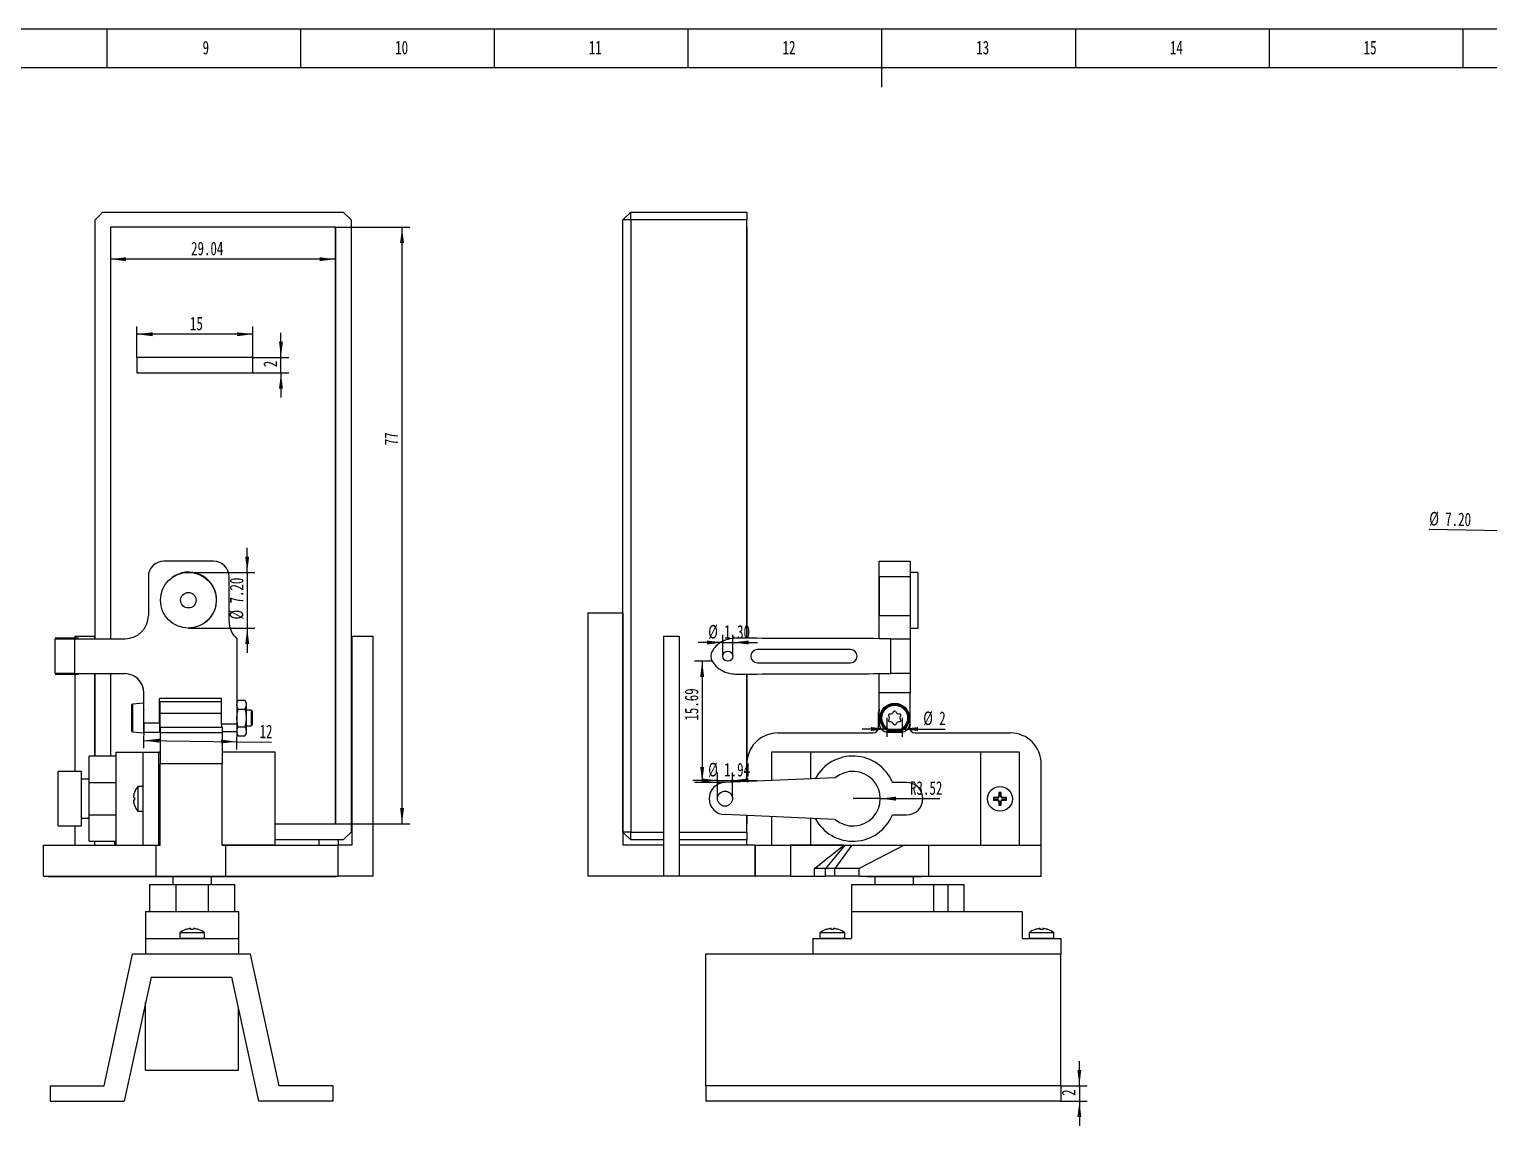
# Model space of a CAD drawing. Header units: millimetres. Extents: x 0 to 1189, y 0 to 841.
# Drawn here: x 381.9 to 758.7, y 557.9 to 841 of the extents above; entities that cross this region are included whole.
import ezdxf

# ---------------------------------------------------------------- set-up
doc = ezdxf.new("R2010")
doc.units = ezdxf.units.MM
doc.layers.add('10', color=7, linetype='Continuous')
doc.layers.add('5', color=7, linetype='Continuous')
doc.styles.add('SLDTEXTSTYLE0', font='TXT', dxfattribs={"width": 0.7})
doc.dimstyles.new('SLDDIMSTYLE0', dxfattribs={"dimtxt": 3.5, "dimasz": 4.08, "dimexe": 0, "dimexo": 0.0625, "dimgap": 0.875, "dimtad": 2, "dimlfac": 0.5, "dimrnd": 1e-09, "dimzin": 4, "dimdsep": 46, "dimtxsty": 'SLDTEXTSTYLE0', "dimsah": 1, "dimcen": 0.09, "dimadec": 0, "dimazin": 1, "dimtfac": 1, "dimtmove": 0, "dimatfit": 0, "dimfxl": 1, "dimfrac": 2, "dimtolj": 1, "dimtzin": 12, "dimarcsym": 0})
doc.dimstyles.new('SLDDIMSTYLE1', dxfattribs={"dimtxt": 3.5, "dimasz": 4.08, "dimexe": 0, "dimexo": 0.0625, "dimgap": 0.875, "dimtad": 2, "dimlfac": 0.5, "dimrnd": 1e-09, "dimzin": 12, "dimdsep": 46, "dimtxsty": 'SLDTEXTSTYLE0', "dimsah": 1, "dimcen": 0.09, "dimadec": 0, "dimazin": 3, "dimtfac": 1, "dimtmove": 0, "dimatfit": 0, "dimfxl": 1, "dimfrac": 2, "dimtolj": 1, "dimtzin": 12, "dimarcsym": 0})
doc.dimstyles.new('SLDDIMSTYLE10', dxfattribs={"dimtxt": 3.5, "dimasz": 4.08, "dimexe": 0, "dimexo": 0.0625, "dimgap": 0.875, "dimtad": 2, "dimlfac": 0.1, "dimrnd": 1e-09, "dimzin": 4, "dimdsep": 46, "dimtxsty": 'SLDTEXTSTYLE0', "dimblk1": 'NONE', "dimsah": 1, "dimcen": 0, "dimadec": 0, "dimazin": 1, "dimtfac": 1, "dimtmove": 0, "dimatfit": 3, "dimldrblk": 'NONE', "dimfxl": 1, "dimfrac": 2, "dimtolj": 1, "dimtzin": 12, "dimarcsym": 0})
doc.dimstyles.new('SLDDIMSTYLE2', dxfattribs={"dimtxt": 3.5, "dimasz": 4.08, "dimexe": 0, "dimexo": 0.0625, "dimgap": 0.875, "dimtad": 2, "dimlfac": 0.5, "dimrnd": 1e-09, "dimzin": 12, "dimdsep": 46, "dimtxsty": 'SLDTEXTSTYLE0', "dimsah": 1, "dimcen": 0.09, "dimadec": 0, "dimazin": 3, "dimtfac": 1, "dimtofl": 0, "dimtmove": 0, "dimatfit": 3, "dimfxl": 1, "dimfrac": 2, "dimtolj": 1, "dimtzin": 12, "dimarcsym": 0})
doc.dimstyles.new('SLDDIMSTYLE3', dxfattribs={"dimtxt": 3.5, "dimasz": 4.08, "dimexe": 0, "dimexo": 0.0625, "dimgap": 0.875, "dimtad": 2, "dimlfac": 0.5, "dimrnd": 1e-09, "dimzin": 12, "dimdsep": 46, "dimtxsty": 'SLDTEXTSTYLE0', "dimsah": 1, "dimcen": 0, "dimadec": 0, "dimazin": 3, "dimtfac": 1, "dimtofl": 0, "dimtmove": 0, "dimatfit": 3, "dimfxl": 1, "dimfrac": 2, "dimtolj": 1, "dimtzin": 12, "dimarcsym": 0})

# ---------------------------------------------------------------- blocks, each defined once
blk = doc.blocks.new('_D')
at = {"layer": '10'}
for p, q in [((560.98, 682.68), (554.63, 682.68)), ((560.98, 679.15), (560.98, 684.68)), ((560.98, 682.68), (563.58, 682.68)), ((563.58, 679.15), (563.58, 684.68)), ((563.58, 682.68), (569.93, 682.68))]:
    blk.add_line(p, q, dxfattribs=at)
for points in [[(560.98, 682.68), (556.9, 683.19), (556.9, 682.17)], [(563.58, 682.68), (567.66, 682.17), (567.66, 683.19)]]:
    blk.add_solid(points, dxfattribs=at)
at = {"layer": '10', "char_height": 3.5, "attachment_point": 1, "style": 'SLDTEXTSTYLE0'}
for s, insert in [('%%c', (557.24, 687.21)), ('1.30', (561.35, 687.19))]:
    blk.add_mtext(s, dxfattribs=dict(at, insert=insert))
blk = doc.blocks.new('_D_1')
at = {"layer": '10'}
for p, q in [((559.63, 642.37), (559.63, 649.08)), ((563.51, 642.37), (563.51, 649.08)), ((559.63, 647.08), (553.28, 647.08)), ((559.63, 647.08), (563.51, 647.08)), ((563.51, 647.08), (569.86, 647.08))]:
    blk.add_line(p, q, dxfattribs=at)
for points in [[(559.63, 647.08), (555.55, 647.59), (555.55, 646.57)], [(563.51, 647.08), (567.59, 646.57), (567.59, 647.59)]]:
    blk.add_solid(points, dxfattribs=at)
at = {"layer": '10', "char_height": 3.5, "attachment_point": 1, "style": 'SLDTEXTSTYLE0'}
for s, insert in [('%%c', (557.24, 651.61)), ('1.94', (561.36, 651.59))]:
    blk.add_mtext(s, dxfattribs=dict(at, insert=insert))
blk = doc.blocks.new('_D_2')
at = {"layer": '10'}
for p, q in [((558.23, 677.88), (553.67, 677.88)), ((555.67, 677.88), (555.67, 646.5)), ((561.57, 646.5), (553.67, 646.5))]:
    blk.add_line(p, q, dxfattribs=at)
for points in [[(555.67, 677.88), (555.16, 673.8), (556.18, 673.8)], [(555.67, 646.5), (556.18, 650.58), (555.16, 650.58)]]:
    blk.add_solid(points, dxfattribs=at)
at = {"layer": '10', "insert": (551.16, 662.51), "char_height": 3.5, "attachment_point": 1, "rotation": 90, "style": 'SLDTEXTSTYLE0'}
blk.add_mtext('15.69', dxfattribs=at)
blk = doc.blocks.new('_D_3')
at = {"layer": '10'}
for q in [(594.61, 642.37), (617.01, 642.37)]:
    blk.add_line((601.65, 642.37), q, dxfattribs=at)
blk.add_solid([(601.65, 642.37), (605.73, 641.86), (605.73, 642.88)], dxfattribs=at)
at = {"layer": '10', "insert": (609.34, 646.87), "char_height": 3.5, "attachment_point": 1, "style": 'SLDTEXTSTYLE0'}
blk.add_mtext('R3.52', dxfattribs=at)
blk = doc.blocks.new('_D_4')
at = {"layer": '10'}
for p, q in [((653.04, 568.27), (653.04, 574.62)), ((648.28, 568.27), (655.04, 568.27)), ((653.04, 568.27), (653.04, 564.27)), ((648.28, 564.27), (655.04, 564.27)), ((653.04, 564.27), (653.04, 557.92))]:
    blk.add_line(p, q, dxfattribs=at)
for points in [[(653.04, 568.27), (653.54, 572.35), (652.53, 572.35)], [(653.04, 564.27), (652.53, 560.19), (653.54, 560.19)]]:
    blk.add_solid(points, dxfattribs=at)
at = {"layer": '10', "insert": (648.52, 565.65), "char_height": 3.5, "attachment_point": 1, "rotation": 90, "style": 'SLDTEXTSTYLE0'}
blk.add_mtext('2', dxfattribs=at)
blk = doc.blocks.new('_D_5')
at = {"layer": '10'}
for p, q in [((603.33, 663.22), (603.33, 658.34)), ((607.33, 663.22), (607.33, 658.34)), ((603.33, 660.34), (596.98, 660.34)), ((603.33, 660.34), (607.33, 660.34)), ((607.33, 660.34), (618.39, 660.34))]:
    blk.add_line(p, q, dxfattribs=at)
for points in [[(603.33, 660.34), (599.25, 660.85), (599.25, 659.84)], [(607.33, 660.34), (611.41, 659.84), (611.41, 660.85)]]:
    blk.add_solid(points, dxfattribs=at)
at = {"layer": '10', "char_height": 3.5, "attachment_point": 1, "style": 'SLDTEXTSTYLE0'}
for s, insert in [('%%c', (612.74, 664.87)), ('2', (616.86, 664.86))]:
    blk.add_mtext(s, dxfattribs=dict(at, insert=insert))
blk = doc.blocks.new('_D_14')
at = {"layer": '10'}
for p, q in [((438.23, 700.79), (438.23, 707.14)), ((423.04, 700.79), (440.23, 700.79)), ((438.23, 700.79), (438.23, 686.39)), ((423.04, 686.39), (440.23, 686.39)), ((438.23, 686.39), (438.23, 680.04))]:
    blk.add_line(p, q, dxfattribs=at)
for points in [[(438.23, 700.79), (438.74, 704.87), (437.72, 704.87)], [(438.23, 686.39), (437.72, 682.31), (438.74, 682.31)]]:
    blk.add_solid(points, dxfattribs=at)
at = {"layer": '10', "char_height": 3.5, "attachment_point": 1, "rotation": 90, "style": 'SLDTEXTSTYLE0'}
for s, insert in [('7.20', (433.72, 692.75)), ('%%c', (433.7, 688.63))]:
    blk.add_mtext(s, dxfattribs=dict(at, insert=insert))
blk = doc.blocks.new('_D_15')
at = {"layer": '10'}
for p, q in [((411.56, 661.92), (411.48, 655.38)), ((435.56, 661.59), (435.48, 655.06)), ((411.5, 657.38), (435.5, 657.06)), ((435.5, 657.06), (444.47, 656.94))]:
    blk.add_line(p, q, dxfattribs=at)
for points in [[(411.5, 657.38), (415.58, 656.82), (415.59, 657.84)], [(435.5, 657.06), (431.43, 657.62), (431.42, 656.61)]]:
    blk.add_solid(points, dxfattribs=at)
at = {"layer": '10', "insert": (441.45, 661.49), "char_height": 3.5, "attachment_point": 1, "rotation": 359.2314, "style": 'SLDTEXTSTYLE0'}
blk.add_mtext('12', dxfattribs=at)
blk = doc.blocks.new('_D_16')
at = {"layer": '10'}
for p, q in [((409.7, 756.26), (409.7, 764.26)), ((439.7, 762.26), (409.7, 762.26)), ((439.7, 756.26), (439.7, 764.26))]:
    blk.add_line(p, q, dxfattribs=at)
for points in [[(409.7, 762.26), (413.78, 761.75), (413.78, 762.76)], [(439.7, 762.26), (435.62, 762.76), (435.62, 761.75)]]:
    blk.add_solid(points, dxfattribs=at)
at = {"layer": '10', "insert": (423.45, 766.77), "char_height": 3.5, "attachment_point": 1, "style": 'SLDTEXTSTYLE0'}
blk.add_mtext('15', dxfattribs=at)
blk = doc.blocks.new('_D_17')
at = {"layer": '10'}
for p, q in [((446.94, 756.26), (446.94, 762.61)), ((439.7, 756.26), (448.94, 756.26)), ((446.94, 752.26), (446.94, 756.26)), ((439.7, 752.26), (448.94, 752.26)), ((446.94, 752.26), (446.94, 745.91))]:
    blk.add_line(p, q, dxfattribs=at)
for points in [[(446.94, 756.26), (447.45, 760.34), (446.43, 760.34)], [(446.94, 752.26), (446.43, 748.18), (447.45, 748.18)]]:
    blk.add_solid(points, dxfattribs=at)
at = {"layer": '10', "insert": (442.43, 753.74), "char_height": 3.5, "attachment_point": 1, "rotation": 90, "style": 'SLDTEXTSTYLE0'}
blk.add_mtext('2', dxfattribs=at)
blk = doc.blocks.new('_D_18')
at = {"layer": '10'}
blk.add_line((460.98, 781.63), (402.9, 781.63), dxfattribs=at)
for points in [[(402.9, 781.63), (406.98, 781.12), (406.98, 782.13)], [(460.98, 781.63), (456.9, 782.13), (456.9, 781.12)]]:
    blk.add_solid(points, dxfattribs=at)
at = {"layer": '10', "insert": (423.74, 786.14), "char_height": 3.5, "attachment_point": 1, "style": 'SLDTEXTSTYLE0'}
blk.add_mtext('29.04', dxfattribs=at)
blk = doc.blocks.new('_D_19')
at = {"layer": '10'}
for p, q in [((460.98, 789.86), (480.19, 789.86)), ((478.19, 635.86), (478.19, 789.86)), ((460.98, 635.86), (480.19, 635.86))]:
    blk.add_line(p, q, dxfattribs=at)
for points in [[(478.19, 789.86), (477.69, 785.78), (478.7, 785.78)], [(478.19, 635.86), (478.7, 639.94), (477.69, 639.94)]]:
    blk.add_solid(points, dxfattribs=at)
at = {"layer": '10', "insert": (473.68, 733.6), "char_height": 3.5, "attachment_point": 1, "rotation": 90, "style": 'SLDTEXTSTYLE0'}
blk.add_mtext('77', dxfattribs=at)
blk = doc.blocks.new('_D_43')
at = {"layer": '10'}
for q in [(743.32, 711.89), (861.09, 709.48)]:
    blk.add_line((789.11, 710.95), q, dxfattribs=at)
blk.add_solid([(789.11, 710.95), (785.04, 711.54), (785.02, 710.53)], dxfattribs=at)
at = {"layer": '10', "char_height": 3.5, "attachment_point": 1, "rotation": 358.8319, "style": 'SLDTEXTSTYLE0'}
for s, insert in [('%%c', (743.41, 716.41)), ('7.20', (747.52, 716.31))]:
    blk.add_mtext(s, dxfattribs=dict(at, insert=insert))
blk = doc.blocks.new('_None')

msp = doc.modelspace()

# ---------------------------------------------------------------- linework, layer by layer
at = {"color": 7, "linetype": 'Continuous', "lineweight": 25}
for p, q in [((400.95, 793.745), (398.95, 791.745)), ((398.95, 683.664), (398.95, 791.745)), ((400.95, 793.745), (463.03, 793.745)), ((465.03, 791.745), (463.03, 793.745)), ((465.03, 791.745), (465.03, 633.745)), ((537.226, 793.745), (535.226, 791.745)), ((535.226, 633.745), (535.226, 791.745)), ((537.226, 791.745), (535.226, 791.745)), ((537.226, 791.745), (537.226, 793.745)), ((537.226, 793.745), (567.226, 793.745)), ((537.226, 791.745), (537.226, 633.745)), ((567.226, 791.745), (537.226, 791.745)), ((567.226, 793.745), (567.226, 791.745)), ((567.226, 683.809), (567.226, 791.745)), ((460.977, 789.863), (402.897, 789.863)), ((402.897, 789.863), (402.897, 683.659)), ((460.977, 635.863), (460.977, 789.863)), ((460.977, 789.745), (461.03, 789.745)), ((461.03, 789.745), (461.03, 635.745)), ((567.226, 789.863), (567.24, 789.863)), ((567.24, 789.863), (567.24, 683.809)), ((460.977, 786.172), (461.03, 786.172)), ((439.704, 756.263), (409.704, 756.263)), ((409.704, 756.263), (409.704, 752.263)), ((439.704, 752.263), (439.704, 756.263)), ((409.704, 752.263), (439.704, 752.263)), ((429.565, 703.659), (416.708, 703.659)), ((601.329, 685.386), (601.329, 701.786)), ((601.329, 701.786), (601.332, 701.786)), ((601.332, 703.659), (609.332, 703.659)), ((601.332, 699.659), (601.332, 703.659)), ((609.332, 703.659), (609.332, 699.659)), ((412.708, 699.659), (412.708, 689.659)), ((433.565, 688.131), (433.565, 699.659)), ((609.332, 699.659), (601.332, 699.659)), ((601.332, 699.659), (601.332, 689.659)), ((611.329, 700.786), (609.332, 700.786)), ((609.332, 699.659), (609.332, 689.659)), ((611.329, 700.786), (611.329, 686.386)), ((526.175, 690.338), (526.175, 622.338)), ((526.175, 690.338), (535.196, 690.338)), ((535.196, 690.338), (535.196, 630.338)), ((601.332, 689.659), (609.332, 689.659)), ((601.332, 683.659), (601.332, 689.659)), ((609.332, 689.659), (609.332, 683.659)), ((609.332, 686.386), (611.329, 686.386)), ((394.67, 683.828), (388.67, 683.828)), ((394.67, 683.733), (388.67, 683.733)), ((388.67, 674.648), (388.67, 683.659)), ((388.67, 683.659), (393.67, 683.659)), ((393.67, 683.659), (393.67, 674.648)), ((393.67, 683.659), (406.708, 683.659)), ((393.723, 684.338), (393.723, 683.828)), ((393.723, 684.338), (398.838, 684.338)), ((394.67, 683.724), (394.67, 683.72)), ((398.838, 684.338), (398.838, 683.664)), ((435.565, 683.659), (435.565, 661.593)), ((465.223, 684.338), (465.223, 630.338)), ((465.223, 684.338), (470.685, 684.338)), ((470.685, 684.338), (470.685, 622.338)), ((545.715, 684.338), (545.715, 622.338)), ((545.715, 684.338), (549.715, 684.338)), ((549.715, 684.338), (549.715, 622.338)), ((601.329, 685.386), (601.332, 685.386)), ((604.332, 683.659), (601.332, 683.659)), ((604.332, 674.648), (604.332, 683.659)), ((604.332, 683.659), (609.332, 683.659)), ((609.332, 683.659), (609.332, 674.648)), ((593.968, 680.854), (569.913, 680.854)), ((393.67, 674.648), (388.67, 674.648)), ((388.67, 674.478), (394.67, 674.478)), ((393.67, 674.648), (406.565, 674.648)), ((393.723, 674.478), (393.723, 649.411)), ((398.838, 674.642), (398.838, 653.371)), ((398.95, 653.371), (398.95, 674.643)), ((402.897, 674.648), (402.897, 653.371)), ((567.226, 646.743), (567.226, 674.498)), ((567.24, 674.498), (567.24, 646.743)), ((569.913, 677.453), (593.968, 677.453)), ((601.332, 674.648), (604.332, 674.648)), ((601.332, 669.648), (601.332, 674.648)), ((609.332, 674.648), (604.332, 674.648)), ((609.332, 674.648), (609.332, 669.648)), ((411.49, 666.995), (408.587, 666.741)), ((411.49, 666.995), (411.49, 659.395)), ((411.565, 661.915), (411.565, 669.648)), ((431.565, 668.258), (415.565, 668.258)), ((415.565, 661.915), (415.565, 668.258)), ((431.565, 667.338), (415.78, 667.338)), ((415.78, 664.338), (415.78, 667.338)), ((431.565, 661.593), (431.565, 668.258)), ((435.915, 667.82), (435.565, 667.213)), ((435.915, 667.82), (437.601, 667.82)), ((437.958, 667.201), (437.601, 667.82)), ((437.958, 667.201), (437.958, 666.665)), ((609.332, 669.648), (601.332, 669.648)), ((601.332, 661.915), (601.332, 669.648)), ((609.332, 661.915), (609.332, 669.648)), ((408.39, 666.526), (408.39, 659.865)), ((408.587, 666.741), (408.587, 659.649)), ((415.78, 665.195), (415.565, 665.195)), ((415.78, 660.738), (415.78, 664.338)), ((431.565, 664.338), (415.78, 664.338)), ((435.915, 665.511), (437.601, 665.511)), ((437.958, 666.665), (437.958, 663.201)), ((439.273, 665.195), (437.958, 665.195)), ((437.958, 663.201), (437.958, 659.737)), ((439.49, 664.979), (439.273, 665.195)), ((439.273, 665.195), (439.273, 661.195)), ((439.49, 664.979), (439.49, 661.412)), ((601.196, 660.738), (601.196, 664.338)), ((601.326, 665.511), (601.326, 664.978)), ((408.587, 659.649), (411.49, 659.395)), ((411.565, 661.915), (415.565, 661.915)), ((411.565, 661.915), (411.565, 659.515)), ((411.565, 659.515), (415.565, 659.515)), ((415.565, 661.915), (415.565, 659.515)), ((415.565, 661.195), (415.78, 661.195)), ((431.78, 660.738), (415.78, 660.738)), ((415.78, 660.738), (415.78, 659.338)), ((435.565, 661.593), (431.565, 661.593)), ((431.565, 661.593), (431.565, 660.869)), ((431.78, 660.738), (431.78, 660.869)), ((431.78, 660.738), (431.78, 659.338)), ((435.565, 659.593), (431.78, 659.593)), ((435.558, 659.593), (435.558, 659.201)), ((435.565, 661.593), (435.565, 659.593)), ((435.915, 660.892), (437.601, 660.892)), ((437.958, 661.195), (439.273, 661.195)), ((437.958, 659.737), (437.958, 659.201)), ((439.273, 661.195), (439.49, 661.412)), ((603.732, 659.515), (604.427, 659.515)), ((606.322, 659.515), (606.932, 659.515)), ((609.162, 660.798), (609.326, 660.892)), ((609.196, 660.738), (609.196, 661.119)), ((609.326, 660.892), (609.326, 661.564)), ((431.78, 659.338), (415.78, 659.338)), ((415.78, 659.338), (415.78, 651.338)), ((431.78, 659.338), (431.78, 651.338)), ((435.558, 659.201), (435.915, 658.582)), ((435.915, 658.582), (437.601, 658.582)), ((437.601, 658.582), (437.958, 659.201)), ((575.196, 659.338), (599.796, 659.338)), ((610.596, 659.338), (635.196, 659.338)), ((404.411, 653.371), (397.411, 653.371)), ((397.411, 646.548), (397.411, 653.371)), ((404.411, 630.371), (404.411, 654.371)), ((404.411, 654.371), (411.411, 654.371)), ((411.411, 630.371), (411.411, 654.371)), ((411.411, 654.371), (415.411, 654.371)), ((415.411, 630.371), (415.411, 654.371)), ((415.78, 654.371), (415.411, 654.371)), ((445.411, 654.371), (431.78, 654.371)), ((445.411, 630.371), (445.411, 654.371)), ((573.608, 654.371), (573.608, 647.014)), ((583.608, 654.371), (573.608, 654.371)), ((627.608, 654.371), (583.608, 654.371)), ((583.608, 654.371), (583.608, 647.44)), ((627.608, 630.371), (627.608, 654.371)), ((637.608, 654.371), (627.608, 654.371)), ((637.608, 630.371), (637.608, 654.371)), ((395.411, 649.411), (389.411, 649.411)), ((389.411, 635.331), (389.411, 649.411)), ((395.411, 635.331), (395.411, 649.411)), ((415.78, 630.338), (415.78, 651.338)), ((431.78, 651.338), (415.78, 651.338)), ((431.78, 630.338), (431.78, 651.338)), ((643.196, 630.338), (643.196, 651.338)), ((397.411, 647.371), (395.411, 647.371)), ((397.411, 638.194), (397.411, 646.548)), ((397.411, 646.548), (404.411, 646.548)), ((411.411, 645.52), (409.983, 645.52)), ((409.983, 645.52), (409.983, 639.12)), ((590.023, 647.713), (561.568, 646.502)), ((608.455, 646.548), (604.784, 646.548)), ((408.882, 642.653), (409.121, 642.629)), ((409.121, 642.012), (408.882, 641.988)), ((409.112, 643.99), (409.121, 643.989)), ((409.121, 640.652), (409.112, 640.651)), ((415.78, 643.92), (415.411, 643.92)), ((415.411, 640.72), (415.78, 640.72)), ((630.867, 642.629), (630.996, 642.5)), ((630.867, 642.012), (630.996, 642.141)), ((631.855, 642.5), (630.996, 642.5)), ((630.996, 642.5), (630.996, 642.141)), ((630.996, 642.141), (631.855, 642.141)), ((631.855, 642.653), (631.855, 642.5)), ((631.855, 641.988), (631.855, 642.141)), ((632.203, 643), (632.356, 643)), ((632.203, 641.64), (632.356, 641.64)), ((632.227, 643.989), (632.356, 643.86)), ((632.227, 640.652), (632.356, 640.781)), ((632.356, 643.86), (632.356, 643)), ((632.715, 643.86), (632.356, 643.86)), ((632.356, 641.64), (632.356, 640.781)), ((632.356, 640.781), (632.715, 640.781)), ((632.844, 643.989), (632.715, 643.86)), ((632.715, 643), (632.715, 643.86)), ((632.868, 643), (632.715, 643)), ((632.868, 641.64), (632.715, 641.64)), ((632.715, 640.781), (632.715, 641.64)), ((632.844, 640.652), (632.715, 640.781)), ((633.215, 642.653), (633.215, 642.5)), ((634.075, 642.5), (633.215, 642.5)), ((633.215, 641.988), (633.215, 642.141)), ((633.215, 642.141), (634.075, 642.141)), ((634.204, 642.629), (634.075, 642.5)), ((634.075, 642.141), (634.075, 642.5)), ((634.204, 642.012), (634.075, 642.141)), ((395.411, 637.371), (397.411, 637.371)), ((397.411, 638.194), (404.411, 638.194)), ((397.411, 631.371), (397.411, 638.194)), ((409.983, 639.12), (411.411, 639.12)), ((461.03, 639.958), (460.977, 639.958)), ((590.023, 637.028), (561.568, 638.239)), ((567.226, 633.745), (567.226, 637.999)), ((567.24, 637.998), (567.24, 635.863)), ((573.608, 637.727), (573.608, 630.371)), ((583.608, 637.301), (583.608, 630.371)), ((604.784, 638.194), (608.455, 638.194)), ((389.411, 635.331), (395.411, 635.331)), ((393.723, 635.331), (393.723, 630.338)), ((445.411, 635.863), (460.977, 635.863)), ((461.03, 635.745), (445.411, 635.745)), ((457.133, 635.863), (457.133, 635.745)), ((463.03, 631.745), (465.03, 633.745)), ((537.226, 631.745), (535.226, 633.745)), ((537.226, 633.745), (535.226, 633.745)), ((537.226, 631.745), (537.226, 633.745)), ((537.226, 633.745), (545.715, 633.745)), ((549.715, 633.745), (567.226, 633.745)), ((567.226, 635.863), (567.24, 635.863)), ((567.226, 633.745), (567.226, 631.745)), ((385.685, 622.338), (385.685, 630.338)), ((385.685, 630.338), (414.685, 630.338)), ((397.411, 631.371), (404.411, 631.371)), ((398.838, 631.371), (398.838, 630.338)), ((403.952, 631.371), (403.952, 630.338)), ((404.411, 630.371), (411.411, 630.371)), ((408.952, 630.371), (408.952, 630.338)), ((411.411, 630.371), (415.411, 630.371)), ((414.685, 622.338), (414.685, 630.338)), ((414.685, 630.338), (415.78, 630.338)), ((415.78, 630.371), (415.411, 630.371)), ((445.411, 630.371), (431.78, 630.371)), ((431.78, 630.338), (432.685, 630.338)), ((432.685, 622.338), (432.685, 630.338)), ((432.685, 630.338), (461.685, 630.338)), ((463.03, 631.745), (445.411, 631.745)), ((456.685, 631.745), (456.685, 630.338)), ((461.685, 631.745), (461.685, 630.338)), ((461.685, 622.338), (461.685, 630.338)), ((465.223, 630.338), (461.685, 630.338)), ((545.715, 630.338), (535.196, 630.338)), ((545.715, 631.745), (537.226, 631.745)), ((567.226, 631.745), (549.715, 631.745)), ((569.255, 630.338), (549.715, 630.338)), ((567.196, 630.338), (567.196, 631.745)), ((569.255, 630.338), (569.255, 622.338)), ((569.255, 630.338), (569.423, 630.338)), ((569.423, 622.338), (569.423, 630.338)), ((569.423, 630.338), (578.475, 630.338)), ((573.608, 630.371), (583.608, 630.371)), ((578.475, 630.338), (578.475, 622.338)), ((592.229, 630.338), (578.475, 630.338)), ((582.196, 630.338), (582.196, 630.371)), ((583.608, 630.371), (627.608, 630.371)), ((584.706, 624.338), (592.229, 630.338)), ((592.455, 630.338), (587.465, 624.338)), ((594.273, 630.338), (589.92, 624.338)), ((592.229, 630.338), (592.455, 630.338)), ((592.455, 630.338), (594.273, 630.338)), ((594.273, 630.338), (607.781, 630.338)), ((607.781, 630.338), (596.196, 624.338)), ((607.781, 630.338), (614.196, 630.338)), ((614.196, 622.338), (614.196, 630.338)), ((614.196, 630.338), (643.196, 630.338)), ((627.608, 630.371), (637.608, 630.371)), ((628.196, 630.338), (628.196, 630.371)), ((643.196, 622.338), (643.196, 630.338)), ((385.685, 622.338), (414.685, 622.338)), ((386.844, 622.338), (386.844, 622.239)), ((386.844, 622.239), (390.975, 622.239)), ((390.975, 622.239), (390.975, 622.338)), ((390.975, 622.239), (419.43, 622.239)), ((414.685, 622.338), (432.685, 622.338)), ((419.015, 622.239), (419.015, 620.239)), ((419.43, 622.239), (419.43, 622.338)), ((419.43, 622.239), (428.6, 622.239)), ((428.6, 622.239), (428.6, 622.338)), ((428.6, 622.239), (457.055, 622.239)), ((429.015, 620.239), (429.015, 622.239)), ((432.685, 622.338), (461.685, 622.338)), ((457.055, 622.239), (457.055, 622.338)), ((457.055, 622.239), (461.186, 622.239)), ((461.186, 622.239), (461.186, 622.338)), ((470.685, 622.338), (461.685, 622.338)), ((545.715, 622.338), (526.175, 622.338)), ((549.715, 622.338), (545.715, 622.338)), ((569.255, 622.338), (549.715, 622.338)), ((569.255, 622.338), (569.423, 622.338)), ((578.475, 622.338), (569.423, 622.338)), ((578.475, 622.338), (584.706, 622.338)), ((587.465, 624.338), (584.706, 624.338)), ((584.706, 622.338), (584.706, 624.338)), ((584.706, 622.338), (587.465, 622.338)), ((589.92, 624.338), (587.465, 624.338)), ((587.465, 622.338), (587.465, 624.338)), ((589.92, 622.338), (587.465, 622.338)), ((596.196, 624.338), (589.92, 624.338)), ((589.92, 622.338), (589.92, 624.338)), ((596.196, 622.338), (589.92, 622.338)), ((596.196, 622.338), (596.196, 624.338)), ((596.196, 622.338), (614.196, 622.338)), ((598.207, 622.338), (598.207, 622.239)), ((598.207, 622.239), (599.905, 622.239)), ((599.905, 622.239), (599.905, 622.338)), ((599.905, 622.239), (601.116, 622.239)), ((600.247, 622.239), (600.247, 620.239)), ((601.116, 622.239), (601.116, 622.338)), ((601.116, 622.239), (609.378, 622.239)), ((609.378, 622.239), (609.378, 622.338)), ((609.378, 622.239), (610.589, 622.239)), ((610.247, 620.239), (610.247, 622.239)), ((610.589, 622.239), (610.589, 622.338)), ((610.589, 622.239), (612.287, 622.239)), ((612.287, 622.239), (612.287, 622.338)), ((614.196, 622.338), (643.196, 622.338)), ((413.015, 620.239), (413.015, 613.239)), ((413.015, 620.239), (419.838, 620.239)), ((419.838, 620.239), (419.838, 613.239)), ((419.838, 620.239), (428.192, 620.239)), ((428.192, 620.239), (428.192, 613.239)), ((428.192, 620.239), (435.015, 620.239)), ((435.015, 613.239), (435.015, 620.239)), ((594.247, 620.239), (594.247, 613.239)), ((594.247, 620.239), (615.423, 620.239)), ((615.423, 620.239), (615.423, 613.239)), ((615.423, 620.239), (619.094, 620.239)), ((619.094, 620.239), (619.094, 613.239)), ((619.094, 620.239), (623.271, 620.239)), ((623.271, 613.239), (623.271, 620.239)), ((412.015, 613.239), (436.015, 613.239)), ((412.015, 613.239), (412.015, 606.239)), ((436.015, 613.239), (436.015, 606.239)), ((594.247, 613.239), (594.247, 606.239)), ((594.247, 613.239), (638.247, 613.239)), ((638.247, 613.239), (638.247, 606.239)), ((420.808, 607.703), (420.808, 606.261)), ((424.008, 607.703), (420.808, 607.703)), ((422.339, 608.565), (422.338, 608.574)), ((423.699, 608.565), (423.675, 608.804)), ((427.208, 607.703), (424.008, 607.703)), ((424.34, 608.804), (424.316, 608.565)), ((425.677, 608.574), (425.676, 608.565)), ((427.208, 606.261), (427.208, 607.703)), ((586.079, 607.711), (586.079, 606.269)), ((592.479, 607.711), (586.079, 607.711)), ((587.61, 608.573), (587.609, 608.583)), ((588.97, 608.573), (588.946, 608.812)), ((589.611, 608.812), (589.587, 608.573)), ((590.948, 608.583), (590.947, 608.573)), ((592.479, 606.269), (592.479, 607.711)), ((640.07, 607.703), (640.07, 606.261)), ((646.47, 607.703), (640.07, 607.703)), ((641.602, 608.565), (641.601, 608.574)), ((642.962, 608.565), (642.938, 608.804)), ((643.602, 608.804), (643.579, 608.565)), ((644.939, 608.574), (644.939, 608.565)), ((646.47, 606.261), (646.47, 607.703)), ((412.015, 606.239), (412.015, 602.266)), ((412.015, 606.239), (436.015, 606.239)), ((424.008, 606.261), (420.808, 606.261)), ((427.208, 606.261), (424.008, 606.261)), ((436.015, 606.239), (436.015, 602.266)), ((584.247, 606.239), (584.247, 602.266)), ((584.247, 606.239), (594.247, 606.239)), ((592.479, 606.269), (586.079, 606.269)), ((638.247, 606.239), (648.247, 606.239)), ((646.47, 606.261), (640.07, 606.261)), ((648.247, 606.239), (648.247, 602.266)), ((401.27, 568.266), (408.626, 602.266)), ((439.08, 602.266), (408.626, 602.266)), ((446.436, 568.266), (439.08, 602.266)), ((648.276, 602.266), (556.625, 602.266)), ((556.625, 568.266), (556.625, 602.266)), ((648.276, 568.266), (648.276, 602.266)), ((413.42, 596.266), (406.497, 564.266)), ((413.42, 596.266), (434.285, 596.266)), ((441.208, 564.266), (434.285, 596.266)), ((412.015, 572.239), (412.015, 589.773)), ((436.015, 572.239), (436.015, 588.27)), ((412.015, 572.239), (436.015, 572.239)), ((387.386, 568.266), (387.386, 564.266)), ((387.386, 568.266), (401.27, 568.266)), ((460.32, 568.266), (446.436, 568.266)), ((460.32, 568.266), (460.32, 564.266)), ((556.625, 568.266), (556.625, 564.266)), ((648.276, 568.266), (556.625, 568.266)), ((648.276, 568.266), (648.276, 564.266)), ((387.386, 564.266), (406.497, 564.266)), ((460.32, 564.266), (441.208, 564.266)), ((648.276, 564.266), (556.625, 564.266))]:
    msp.add_line(p, q, dxfattribs=at)
at = {"color": 7, "linetype": 'Continuous', "lineweight": 25, "flags": 128}
for points in [[(601.196, 664.338), (601.253, 664.923), (601.332, 665.231)], [(609.332, 661.593), (609.293, 661.203), (609.196, 660.869)]]:
    msp.add_lwpolyline(points, dxfattribs=at)
at = {"color": 7, "linetype": 'Continuous', "lineweight": 25}
for centre, radius in [((423.036, 693.586), 7.2), ((423.036, 693.586), 2), ((562.276, 679.153), 1.3), ((605.375, 663.195), 3.8), ((605.375, 663.195), 3.546), ((605.375, 663.195), 3.33), ((561.568, 642.371), 1.94), ((632.535, 642.32), 3.2)]:
    msp.add_circle(centre, radius, dxfattribs=at)
for centre, radius, start, end in [((416.708, 699.659), 4, 90, 180), ((423.136, 693.659), 7.2, 305.77641, 126.76157), ((429.565, 699.659), 4, 0, 90), ((406.708, 689.659), 6, 270, 0), ((439.565, 688.131), 6, 180, 228.18969), ((560.267, 679.153), 2.4, 148.04521, 211.95479), ((569.913, 679.153), 1.7, 90, 270), ((593.968, 679.153), 1.7, 270, 90), ((406.565, 669.648), 5, 0, 90), ((408.606, 666.526), 0.216, 95, 180), ((411.706, 665.412), 0.217, 180, 229.12052), ((605.375, 663.195), 1.75, 144, 156), ((602.925, 663.195), 1.11, 320.10017, 39.89983), ((604.15, 665.317), 1.11, 260.10017, 339.89983), ((605.375, 663.195), 1.75, 84, 96), ((606.6, 665.317), 1.11, 200.10017, 279.89983), ((607.825, 663.195), 1.11, 140.10017, 219.89983), ((605.375, 663.195), 1.75, 24, 36), ((408.606, 659.865), 0.217, 180, 265), ((411.706, 660.979), 0.216, 130.87948, 180), ((599.796, 660.738), 1.4, 270, 0), ((603.732, 661.915), 2.4, 180, 270), ((605.375, 663.195), 1.75, 204, 216), ((604.15, 661.074), 1.11, 20.10017, 99.89983), ((605.375, 663.195), 1.75, 264, 276), ((606.6, 661.074), 1.11, 80.10017, 159.89983), ((605.375, 663.195), 1.75, 324, 336), ((606.932, 661.915), 2.4, 270, 0), ((610.596, 660.738), 1.4, 180, 270), ((575.196, 651.338), 8, 90, 173.98283), ((635.196, 651.338), 8, 0, 90), ((594.608, 642.371), 11, 22.31696, 152.24294), ((594.608, 642.371), 7.04, 229.35999, 130.64001), ((413.825, 642.32), 5, 140.20818, 160.49784), ((561.568, 642.371), 4.131, 90, 270), ((608.455, 642.371), 4.177, 270, 90), ((413.854, 642.321), 5.018, 160.59055, 172.21921), ((413.854, 642.32), 5.018, 187.78079, 199.40945), ((413.992, 642.32), 4.881, 176.37905, 183.62095), ((413.825, 642.32), 5, 199.50216, 219.79182), ((679.453, 642.32), 48.587, 179.63651, 180.36349), ((632.473, 596.832), 45.825, 90.77198, 92.00798), ((632.473, 687.809), 45.825, 267.99202, 269.22802), ((631.855, 643), 0.501, 270, 0), ((631.855, 641.64), 0.501, 0, 90), ((678.024, 642.383), 45.825, 177.99202, 179.22802), ((678.024, 642.258), 45.825, 180.77198, 182.00798), ((632.535, 595.403), 48.587, 89.63651, 90.36349), ((632.535, 689.238), 48.587, 269.63651, 270.36349), ((633.215, 643), 0.501, 180, 270), ((633.215, 641.64), 0.501, 90, 180), ((587.047, 642.383), 45.825, 0.77198, 2.00798), ((587.047, 642.258), 45.825, 357.99202, 359.22802), ((632.598, 596.832), 45.825, 87.99202, 89.22802), ((632.598, 687.809), 45.825, 270.77198, 272.00798), ((585.618, 642.32), 48.587, 359.63651, 0.36349), ((594.608, 642.371), 11, 207.75706, 337.68304), ((424.008, 603.861), 5, 109.50216, 129.79182), ((424.007, 603.832), 5.018, 97.78079, 109.40945), ((424.008, 603.694), 4.881, 86.37905, 93.62095), ((424.008, 603.832), 5.018, 70.59055, 82.21921), ((424.008, 603.861), 5, 50.20818, 70.49784), ((589.279, 603.869), 5, 109.50216, 129.79182), ((589.278, 603.84), 5.018, 97.78079, 109.40945), ((589.279, 603.702), 4.881, 86.37905, 93.62095), ((589.279, 603.84), 5.018, 70.59055, 82.21921), ((589.279, 603.869), 5, 50.20818, 70.49784), ((643.27, 603.861), 5, 109.50216, 129.79182), ((643.27, 603.832), 5.018, 97.78079, 109.40945), ((643.27, 603.694), 4.881, 86.37905, 93.62095), ((643.271, 603.832), 5.018, 70.59055, 82.21921), ((643.27, 603.861), 5, 50.20818, 70.49784), ((422.234, 606.088), 0.173, 60.85367, 90), ((425.781, 606.088), 0.173, 90, 119.14633), ((587.505, 606.096), 0.173, 55.69819, 90), ((591.052, 606.096), 0.173, 90, 124.30181), ((641.497, 606.088), 0.173, 60.85367, 90), ((645.043, 606.088), 0.173, 90, 119.14633)]:
    msp.add_arc(centre, radius, start, end, dxfattribs=at)
for points, knots in [([(601.332, 683.659), (597.672, 683.693), (590.352, 683.763), (579.372, 683.688), (571.442, 683.73), (566.563, 683.823), (564.736, 683.842), (563.068, 683.682), (561.592, 683.288), (560.326, 682.668), (559.144, 681.723), (558.546, 680.873), (558.231, 680.424)], [0, 0, 0, 0, 0.248063, 0.4961504, 0.7441785, 0.7855427, 0.8268791, 0.8680165, 0.898712, 0.9298919, 0.9629575, 1, 1, 1, 1]), ([(394.67, 674.492), (394.67, 674.489), (394.67, 674.48), (394.67, 674.585), (394.67, 674.584), (394.67, 674.583)], [0, 0, 0, 0, 0.0721048, 0.2272505, 1, 1, 1, 1]), ([(558.231, 677.883), (558.546, 677.434), (559.144, 676.584), (560.326, 675.639), (561.592, 675.018), (563.068, 674.625), (564.736, 674.465), (566.563, 674.484), (571.442, 674.576), (579.372, 674.619), (590.352, 674.544), (597.672, 674.613), (601.332, 674.648)], [0, 0, 0, 0, 0.0370425, 0.0701081, 0.101288, 0.1319835, 0.1731209, 0.2144573, 0.2558215, 0.5038496, 0.751937, 1, 1, 1, 1]), ([(435.558, 666.665), (435.579, 666.875), (435.618, 667.266), (435.821, 667.644), (435.915, 667.82)], [0, 0, 0, 0, 0.5352608, 1, 1, 1, 1]), ([(437.601, 667.82), (437.716, 667.599), (437.914, 667.22), (437.945, 666.829), (437.958, 666.665)], [0, 0, 0, 0, 0.5819428, 1, 1, 1, 1]), ([(435.915, 665.511), (435.8, 665.731), (435.602, 666.111), (435.571, 666.502), (435.558, 666.665)], [0, 0, 0, 0, 0.5819428, 1, 1, 1, 1]), ([(435.558, 663.201), (435.579, 663.62), (435.618, 664.403), (435.821, 665.159), (435.915, 665.511)], [0, 0, 0, 0, 0.5352608, 1, 1, 1, 1]), ([(435.915, 660.892), (435.8, 661.333), (435.602, 662.092), (435.571, 662.874), (435.558, 663.201)], [0, 0, 0, 0, 0.5819428, 1, 1, 1, 1]), ([(437.958, 666.665), (437.937, 666.456), (437.898, 666.065), (437.695, 665.686), (437.601, 665.511)], [0, 0, 0, 0, 0.5352608, 1, 1, 1, 1]), ([(437.601, 665.511), (437.716, 665.069), (437.914, 664.311), (437.945, 663.528), (437.958, 663.201)], [0, 0, 0, 0, 0.5819428, 1, 1, 1, 1]), ([(437.958, 663.201), (437.937, 662.782), (437.898, 662), (437.695, 661.243), (437.601, 660.892)], [0, 0, 0, 0, 0.5352608, 1, 1, 1, 1]), ([(435.558, 659.737), (435.579, 659.947), (435.618, 660.338), (435.821, 660.716), (435.915, 660.892)], [0, 0, 0, 0, 0.5352608, 1, 1, 1, 1]), ([(435.915, 658.582), (435.798, 658.803), (435.613, 659.153), (435.582, 659.513), (435.571, 659.647)], [0, 0, 0, 0, 0.6307847, 1, 1, 1, 1]), ([(437.601, 660.892), (437.716, 660.671), (437.914, 660.292), (437.945, 659.901), (437.958, 659.737)], [0, 0, 0, 0, 0.5819428, 1, 1, 1, 1]), ([(437.958, 659.737), (437.937, 659.528), (437.898, 659.136), (437.695, 658.758), (437.601, 658.582)], [0, 0, 0, 0, 0.5352608, 1, 1, 1, 1]), ([(408.882, 643), (408.877, 642.955), (408.866, 642.865), (408.861, 642.75), (408.866, 642.67), (408.877, 642.658), (408.882, 642.653)], [0, 0, 0, 0, 0.2500839, 0.5, 0.7499161, 1, 1, 1, 1]), ([(408.882, 641.988), (408.877, 641.983), (408.866, 641.971), (408.861, 641.891), (408.866, 641.776), (408.877, 641.686), (408.882, 641.64)], [0, 0, 0, 0, 0.2500839, 0.5, 0.7499161, 1, 1, 1, 1]), ([(631.855, 642.653), (631.901, 642.658), (631.991, 642.67), (632.106, 642.75), (632.186, 642.865), (632.197, 642.955), (632.203, 643)], [0, 0, 0, 0, 0.2500839, 0.5, 0.7499161, 1, 1, 1, 1]), ([(632.203, 641.64), (632.197, 641.686), (632.186, 641.776), (632.106, 641.891), (631.991, 641.971), (631.901, 641.983), (631.855, 641.988)], [0, 0, 0, 0, 0.25008393, 0.5, 0.74991607, 1, 1, 1, 1]), ([(632.868, 643), (632.873, 642.955), (632.885, 642.865), (632.965, 642.75), (633.08, 642.67), (633.17, 642.658), (633.215, 642.653)], [0, 0, 0, 0, 0.2500839, 0.5, 0.7499161, 1, 1, 1, 1]), ([(633.215, 641.988), (633.17, 641.983), (633.08, 641.971), (632.965, 641.891), (632.885, 641.776), (632.873, 641.686), (632.868, 641.64)], [0, 0, 0, 0, 0.2500839, 0.5, 0.7499161, 1, 1, 1, 1]), ([(423.328, 608.804), (423.373, 608.809), (423.462, 608.82), (423.577, 608.825), (423.619, 608.821), (423.639, 608.819)], [0, 0, 0, 0, 0.3463322, 0.692432, 1, 1, 1, 1]), ([(423.675, 608.804), (423.67, 608.809), (423.658, 608.82), (423.578, 608.825), (423.463, 608.82), (423.373, 608.809), (423.328, 608.804)], [0, 0, 0, 0, 0.2500839, 0.5, 0.7499161, 1, 1, 1, 1]), ([(424.688, 608.804), (424.642, 608.809), (424.552, 608.82), (424.437, 608.825), (424.357, 608.82), (424.346, 608.809), (424.34, 608.804)], [0, 0, 0, 0, 0.2500839, 0.5, 0.7499161, 1, 1, 1, 1]), ([(588.599, 608.812), (588.644, 608.817), (588.734, 608.828), (588.849, 608.833), (588.929, 608.828), (588.941, 608.817), (588.946, 608.812)], [0, 0, 0, 0, 0.2500839, 0.5, 0.7499161, 1, 1, 1, 1]), ([(588.946, 608.812), (588.941, 608.817), (588.929, 608.828), (588.849, 608.833), (588.734, 608.828), (588.644, 608.817), (588.599, 608.812)], [0, 0, 0, 0, 0.2500839, 0.5, 0.7499161, 1, 1, 1, 1]), ([(589.959, 608.812), (589.913, 608.817), (589.823, 608.828), (589.708, 608.833), (589.628, 608.828), (589.616, 608.817), (589.611, 608.812)], [0, 0, 0, 0, 0.2500839, 0.5, 0.7499161, 1, 1, 1, 1]), ([(642.938, 608.804), (642.932, 608.809), (642.921, 608.82), (642.841, 608.825), (642.726, 608.82), (642.635, 608.809), (642.59, 608.804)], [0, 0, 0, 0, 0.2500839, 0.5, 0.7499161, 1, 1, 1, 1]), ([(643.95, 608.804), (643.905, 608.809), (643.815, 608.82), (643.7, 608.825), (643.62, 608.82), (643.608, 608.809), (643.602, 608.804)], [0, 0, 0, 0, 0.2500839, 0.5, 0.7499161, 1, 1, 1, 1])]:
    msp.add_open_spline(points, degree=3, knots=knots, dxfattribs=at)
at = {"layer": '5', "color": 7}
msp.add_line((1189, 841), (0, 841), dxfattribs=at)
at = {"layer": '5'}
for p, q in [((402, 841), (402, 831.05)), ((452, 841), (452, 831.05)), ((502, 841), (502, 831.05)), ((552, 841), (552, 831.05)), ((652, 841), (652, 831.05)), ((702, 841), (702, 831.05)), ((752, 841), (752, 831.05))]:
    msp.add_line(p, q, dxfattribs=at)
at = {"layer": '5', "lineweight": 25}
msp.add_line((602, 841), (602, 826), dxfattribs=at)
at = {"layer": '5', "color": 7, "lineweight": 25}
msp.add_line((1179, 831.05), (25, 831.05), dxfattribs=at)

# ---------------------------------------------------------------- texts
at = {"layer": '10', "char_height": 3.5, "attachment_point": 2, "style": 'SLDTEXTSTYLE0'}
for s, insert in [('9', (427.547, 838.015)), ('10', (478.089, 838.015)), ('11', (528.089, 838.015)), ('12', (578.089, 838.015)), ('13', (628.089, 838.015)), ('14', (678.089, 838.015)), ('15', (728.089, 838.015))]:
    msp.add_mtext(s, dxfattribs=dict(at, insert=insert))

# ---------------------------------------------------------------- dimensions: what is measured, and where the dimension line sits
at = {"layer": '10'}
for base, p1, p2, picture, middle in [((402.897, 781.626), (460.977, 789.863), (402.897, 789.863), '_D_18', (427.572, 781.626)), ((409.704, 762.255), (439.704, 756.263), (409.704, 756.263), '_D_16', (424.989, 762.255))]:
    dim = msp.add_linear_dim(base=base, p1=p1, p2=p2, dimstyle='SLDDIMSTYLE2', dxfattribs=at)
    dim.commit()
    dim.dimension.update_dxf_attribs({"geometry": picture, "text_midpoint": middle, "dimtype": 160})
for base, p1, p2, angle, dimstyle, picture, middle in [((478.194, 789.863), (460.977, 635.863), (460.977, 789.863), 90, 'SLDDIMSTYLE2', '_D_19', (478.194, 735.136)), ((446.943, 756.263), (439.704, 752.263), (439.704, 756.263), 90, 'SLDDIMSTYLE1', '_D_17', (446.943, 754.507)), ((555.669, 646.502), (558.231, 677.883), (561.568, 646.502), 90, 'SLDDIMSTYLE2', '_D_2', (555.669, 666.348)), ((435.504, 657.062), (411.565, 661.915), (435.565, 661.593), 359.23141, 'SLDDIMSTYLE2', '_D_15', (442.93, 656.962)), ((653.035, 564.266), (648.276, 568.266), (648.276, 564.266), 90, 'SLDDIMSTYLE1', '_D_4', (653.035, 566.415))]:
    dim = msp.add_linear_dim(base=base, p1=p1, p2=p2, angle=angle, dimstyle=dimstyle, dxfattribs=at)
    dim.commit()
    dim.dimension.update_dxf_attribs({"geometry": picture, "text_midpoint": middle, "dimtype": 160})
dim = msp.add_diameter_dim_2p(p1=(861.093, 709.485), p2=(789.108, 710.953), dimstyle='SLDDIMSTYLE10', dxfattribs=at)
dim.commit()
dim.dimension.update_dxf_attribs({"geometry": '_D_43', "text_midpoint": (748.412, 711.783), "dimtype": 163})
dim = msp.add_linear_dim(base=(438.227, 686.386), p1=(423.036, 700.786), p2=(423.036, 686.386), angle=90, text='%%c<>', dimstyle='SLDDIMSTYLE0', dxfattribs=at)
dim.commit()
dim.dimension.update_dxf_attribs({"geometry": '_D_14', "text_midpoint": (438.227, 693.758), "dimtype": 160})
for base, p1, p2, dimstyle, picture, middle in [((563.576, 682.681), (560.976, 679.153), (563.576, 679.153), 'SLDDIMSTYLE0', '_D', (562.367, 682.681)), ((607.332, 660.344), (603.332, 663.215), (607.332, 663.215), 'SLDDIMSTYLE1', '_D_5', (615.566, 660.344)), ((563.508, 647.079), (559.628, 642.371), (563.508, 642.371), 'SLDDIMSTYLE1', '_D_1', (562.367, 647.079))]:
    dim = msp.add_linear_dim(base=base, p1=p1, p2=p2, text='%%c<>', dimstyle=dimstyle, dxfattribs=at)
    dim.commit()
    dim.dimension.update_dxf_attribs({"geometry": picture, "text_midpoint": middle, "dimtype": 160})
dim = msp.add_radius_dim(center=(594.608, 642.371), mpoint=(601.648, 642.371), dimstyle='SLDDIMSTYLE3', dxfattribs=at)
dim.commit()
dim.dimension.update_dxf_attribs({"geometry": '_D_3', "text_midpoint": (613.299, 642.371), "dimtype": 164})

doc.saveas('drawing.dxf')
